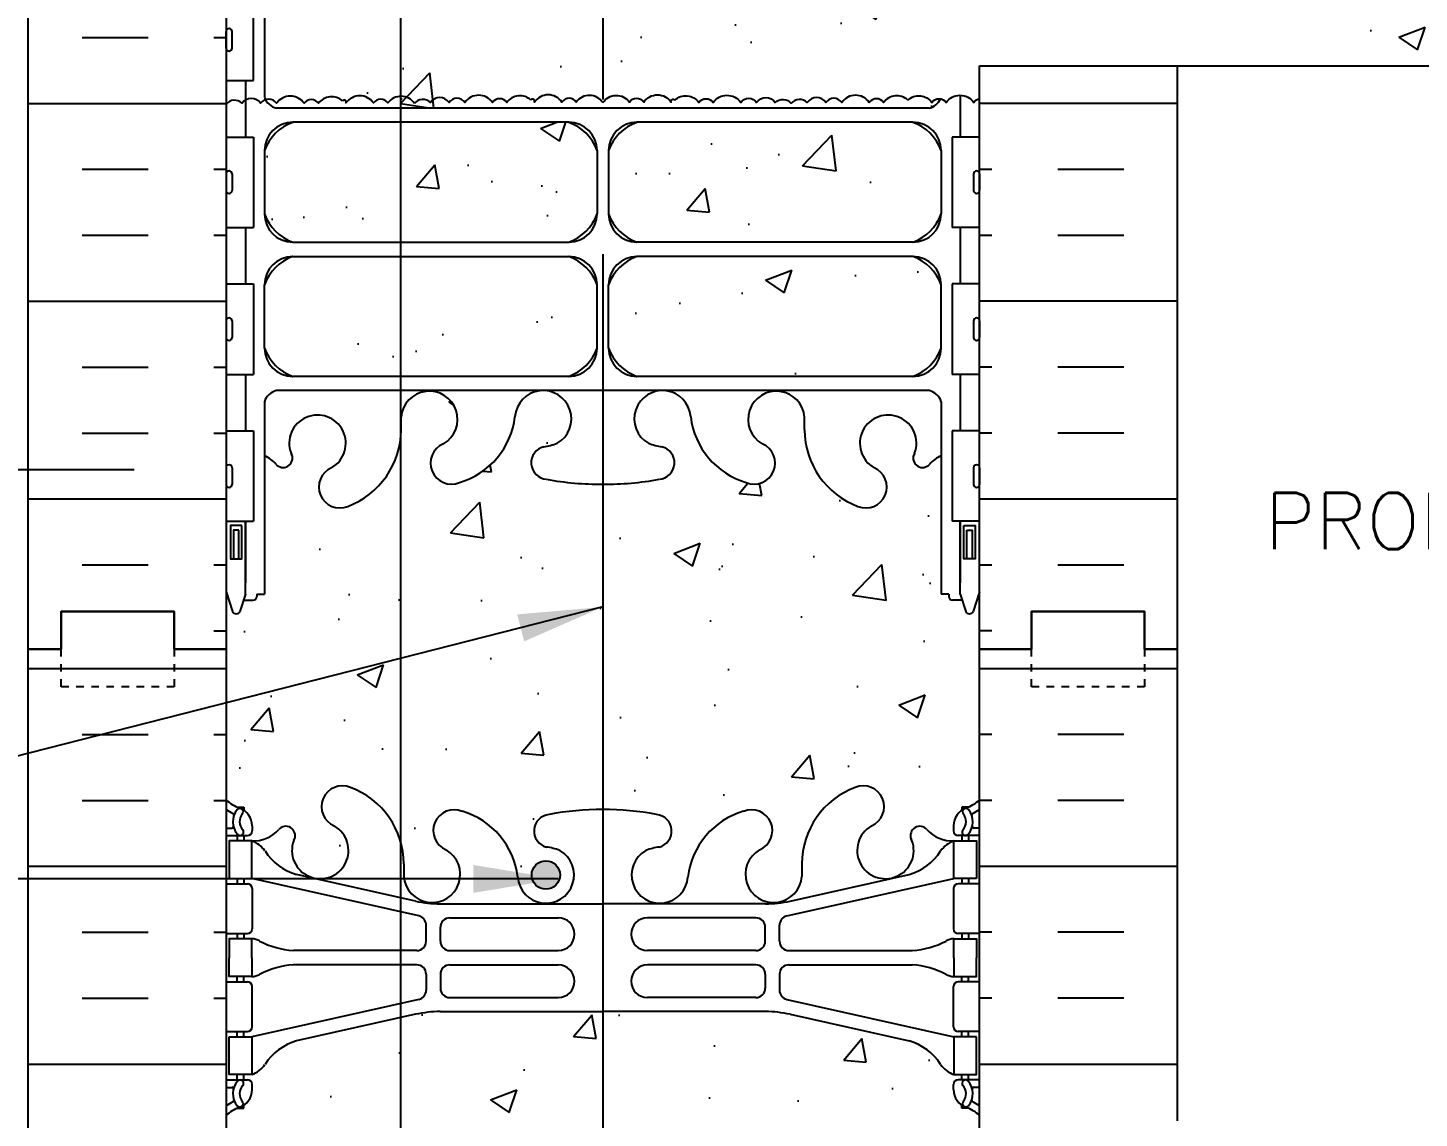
# Model space of a CAD drawing. Header units: inches. Extents: x 164.3 to 221.2, y 123.4 to 205.2.
# Drawn here: x 183.32 to 201.78, y 170.96 to 185.43 of the extents above; entities that cross this region are included whole.
import ezdxf
from ezdxf.enums import TextEntityAlignment as Align

# ---------------------------------------------------------------- set-up
doc = ezdxf.new("R2010")
doc.units = ezdxf.units.IN
doc.header["$LTSCALE"] = 0.5
doc.header["$MEASUREMENT"] = 0
doc.linetypes.add('DASHED2', pattern=[0.375, 0.25, -0.125])
for name, color, linetype in [('HATCH', 12, 'Continuous'), ('line25', 2, 'Continuous'), ('LINE3', 3, 'Continuous'), ('LINE50', 5, 'Continuous'), ('LINE9', 9, 'Continuous'), ('TEXT', 4, 'Continuous'), ('Web_Edge', 9, 'Continuous')]:
    doc.layers.add(name, color=color, linetype=linetype)
doc.styles.add('DIM', font='romans.shx', dxfattribs={"width": 0.7})
doc.styles.add('ROMANS', font='romans.shx', dxfattribs={"height": 0.75})
doc.dimstyles.new('ext_12', dxfattribs={"dimscale": 12, "dimtxt": 0.075, "dimasz": 0.09375, "dimexe": 0.09375, "dimexo": 0.0625, "dimgap": 0.0625, "dimtad": 1, "dimdec": 1, "dimzin": 2, "dimdsep": 46, "dimlunit": 4, "dimtxsty": 'DIM', "dimcen": 0.09, "dimdle": 0.09375, "dimclrt": 4, "dimadec": 0, "dimazin": 0, "dimtfac": 1, "dimtdec": 1, "dimtmove": 2, "dimatfit": 3, "dimfxl": 1, "dimfrac": 2, "dimtolj": 1, "dimtzin": 0, "dimarcsym": 0})

msp = doc.modelspace()

# ---------------------------------------------------------------- hatches: boundary and pattern name
at = {"layer": 'HATCH'}
h = msp.add_hatch(dxfattribs=at)
h.set_pattern_fill('AR-CONC', color=256, scale=0.5)
h.set_pattern_definition([(50, (0, 0), (3.5863, -0.31376), [0.375, -4.125]), (355, (0, 0), (-0.693757, 3.76096), [0.3, -3.3]), (100.4514, (0.299, -0.026), (2.892544, 3.4472), [0.3187, -3.50571]), (46.1842, (0, 1), (5.336207, -0.827596), [0.5625, -6.1875]), (96.6356, (0.4447, 0.931), (4.67331, 4.87059), [0.47805, -5.25857]), (351.1842, (0, 1), (4.67331, 4.87059), [0.45, -4.95]), (21, (0.5, 0.75), (2.984535, -2.013094), [0.375, -4.125]), (326, (0.5, 0.75), (1.216577, 3.62575), [0.3, -3.3]), (71.4514, (0.7487, 0.5822), (4.20111, 1.612656), [0.3187, -3.50571]), (37.5, (0, 0), (0.060799, 1.664469), [0, -3.26, 0, -3.35, 0, -3.3125]), (7.5, (0, 0), (1.315348, 1.972059), [0, -1.91, 0, -3.185, 0, -1.2625]), (327.5, (-1.115, 0), (2.669112, -0.1127744), [0, -1.25, 0, -3.9, 0, -5.175]), (317.5, (-1.615, 0), (2.91593, 0.500525), [0, -1.625, 0, -2.59, 0, -3.675])])
h.paths.add_polyline_path([(195.428, 184.491, 0.290526), (195.313, 184.443, 0.449497), (194.993, 184.474, 0.449497), (194.673, 184.443, 0.520567), (194.483, 184.443, 0.520567), (194.117, 184.443, 0.520567), (193.906, 184.443, 0.520567), (193.66, 184.443, 0.44555), (193.447, 184.429, 0.44555), (193.234, 184.443, 0.520567), (192.988, 184.443, 0.520567), (192.777, 184.443, 0.520567), (192.411, 184.443, 0.520567), (192.221, 184.443, 0.449497), (191.901, 184.474, 0.974643), (191.855, 184.448, 0.520567), (191.489, 184.448, 0.520567), (191.299, 184.448, 0.520567), (190.947, 184.441, 0.520567), (190.595, 184.448, 0.520567), (190.405, 184.448, 0.520567), (190.039, 184.448, 0.974643), (189.993, 184.474, 0.449497), (189.673, 184.443, 0.520567), (189.483, 184.443, 0.520567), (189.117, 184.443, 0.520567), (188.906, 184.443, 0.520567), (188.66, 184.443, 0.44555), (188.447, 184.429, 0.520567), (188.095, 184.436, 0.520567), (187.905, 184.436, 0.520567), (187.539, 184.436, 0.974643), (187.493, 184.461, 0.449497), (187.173, 184.431, 0.520567), (186.983, 184.431, 0.520567), (186.617, 184.431, 0.330371), (186.472, 184.479, 0.221659), (186.618, 184.367), (195.276, 184.367, 0.237083)])
h.paths.add_polyline_path([(208.595, 186.045), (206.595, 186.045), (207.595, 187.045), (207.595, 187.679), (195.947, 187.679, 0.108896), (195.906, 187.642, 0.520567), (195.66, 187.642, 0.44555), (195.447, 187.627, 0.358456), (195.265, 187.612, 0.520567), (195.019, 187.612, 0.520567), (194.808, 187.612, 0.520567), (194.442, 187.612, 0.520567), (194.252, 187.612, 0.298978), (194.031, 187.695, 0.284937), (193.906, 187.642, 0.520567), (193.66, 187.642, 0.44555), (193.447, 187.627, 0.44555), (193.234, 187.642, 0.520567), (192.988, 187.642, 0.520567), (192.777, 187.642, 0.520567), (192.411, 187.642, 0.520567), (192.221, 187.642, 0.449497), (191.901, 187.672, 1.097989), (191.859, 187.642, 0.529424), (191.489, 187.647, 0.520567), (191.299, 187.647, 0.520567), (190.947, 187.64, 0.520567), (190.595, 187.647, 0.520567), (190.405, 187.647, 0.529424), (190.036, 187.642, 1.097989), (189.993, 187.672, 0.449497), (189.673, 187.642, 0.520567), (189.483, 187.642, 0.520567), (189.117, 187.642, 0.520567), (188.906, 187.642, 0.520567), (188.66, 187.642, 0.44555), (188.447, 187.627, 0.520567), (188.095, 187.635, 0.520567), (187.905, 187.635, 0.529424), (187.536, 187.629, 1.097989), (187.493, 187.66, 0.449497), (187.173, 187.629, 0.520567), (186.983, 187.629, 0.520567), (186.617, 187.629, 0.36457), (186.457, 187.672), (186.457, 186.501), (186.577, 186.301), (186.577, 186.189), (186.577, 186.076), (186.457, 185.876), (186.457, 184.515, 0.043889), (186.472, 184.479, -0.330371), (186.617, 184.431, -0.520567), (186.983, 184.431, -0.520567), (187.173, 184.431, -0.449497), (187.493, 184.461, -0.974643), (187.539, 184.436, -0.520567), (187.905, 184.436, -0.520567), (188.095, 184.436, -0.520567), (188.447, 184.429, -0.44555), (188.66, 184.443, -0.520567), (188.906, 184.443, -0.520567), (189.117, 184.443, -0.520567), (189.483, 184.443, -0.520567), (189.673, 184.443, -0.449497), (189.993, 184.474, -0.974643), (190.039, 184.448, -0.520567), (190.405, 184.448, -0.520567), (190.595, 184.448, -0.520567), (190.947, 184.441, -0.520567), (191.299, 184.448, -0.520567), (191.489, 184.448, -0.520567), (191.855, 184.448, -0.974643), (191.901, 184.474, -0.449497), (192.221, 184.443, -0.520567), (192.411, 184.443, -0.520567), (192.777, 184.443, -0.520567), (192.988, 184.443, -0.520567), (193.234, 184.443, -0.44555), (193.447, 184.429, -0.44555), (193.66, 184.443, -0.520567), (193.906, 184.443, -0.520567), (194.117, 184.443, -0.520567), (194.483, 184.443, -0.520567), (194.673, 184.443, -0.449497), (194.993, 184.474, -0.449497), (195.313, 184.443, -0.290526), (195.428, 184.491, -0.19982), (195.503, 184.443, -0.520567), (195.869, 184.443, -0.187735), (195.947, 184.495), (195.947, 184.929), (207.595, 184.929), (207.595, 185.045)])
edge = h.paths.add_edge_path()
edge.add_line((211.837, 186.051), (211.515, 186.051))
edge.add_line((211.515, 186.051), (211.515, 186.176))
edge.add_line((211.515, 186.176), (211.858, 186.176))
edge.add_arc((211.74, 185.801), 0.393, -69.7322, 72.5069, ccw=False)
edge.add_line((211.876, 185.433), (211.445, 185.311))
edge.add_arc((211.503, 185.179), 0.144, 113.7456, 240.3185)
edge.add_line((211.432, 185.054), (211.9, 185.054))
edge.add_arc((211.928, 184.592), 0.463, 46.7137, 93.5654, ccw=False)
edge.add_line((212.246, 184.929), (215.155, 184.929))
edge.add_line((215.155, 184.929), (215.155, 185.702))
edge.add_spline(control_points=[(215.155, 185.702), (214.113, 186.263), (212.322, 187.225), (210.399, 186.672), (209.595, 186.44)], knot_values=[0, 0, 0, 0, 3.379125, 5.806437, 5.806437, 5.806437, 5.806437], degree=3, periodic=0)
edge.add_line((209.595, 186.44), (208.595, 185.44))
edge.add_line((208.595, 185.44), (208.595, 184.929))
edge.add_line((208.595, 184.929), (208.992, 184.929))
edge.add_line((208.992, 184.929), (211.404, 184.929))
edge.add_arc((211.503, 185.179), 0.269, 111.5979, 248.4021, ccw=False)
edge.add_line((211.404, 185.429), (211.837, 185.551))
edge.add_arc((211.74, 185.801), 0.268, 291.22, 428.78)
edge = h.paths.add_edge_path()
edge.add_line((215.155, 187.679), (208.595, 187.679))
edge.add_line((208.595, 187.679), (208.595, 187.44))
edge.add_line((208.595, 187.44), (207.595, 186.44))
edge.add_line((207.595, 186.44), (209.595, 186.44))
edge.add_spline(control_points=[(209.595, 186.44), (210.399, 186.672), (212.322, 187.225), (214.113, 186.263), (215.155, 185.702)], knot_values=[0, 0, 0, 0, 2.427311, 5.806437, 5.806437, 5.806437, 5.806437], degree=3, periodic=0)
edge.add_line((215.155, 185.702), (215.155, 187.679))
h.paths.add_polyline_path([(195.276, 188.011), (186.618, 188.011, 0.268156), (186.457, 187.862), (186.457, 187.672, -0.36457), (186.617, 187.629, -0.520567), (186.983, 187.629, -0.520567), (187.173, 187.629, -0.449497), (187.493, 187.66, -0.974643), (187.539, 187.635, -0.520567), (187.905, 187.635, -0.520567), (188.095, 187.635, -0.520567), (188.447, 187.627, -0.44555), (188.66, 187.642, -0.520567), (188.906, 187.642, -0.520567), (189.117, 187.642, -0.520567), (189.483, 187.642, -0.520567), (189.673, 187.642, -0.449497), (189.993, 187.672, -0.974643), (190.039, 187.647, -0.520567), (190.405, 187.647, -0.520567), (190.595, 187.647, -0.520567), (190.947, 187.64, -0.520567), (191.299, 187.647, -0.520567), (191.489, 187.647, -0.520567), (191.855, 187.647, -0.974643), (191.901, 187.672, -0.449497), (192.221, 187.642, -0.520567), (192.411, 187.642, -0.520567), (192.777, 187.642, -0.520567), (192.988, 187.642, -0.520567), (193.234, 187.642, -0.44555), (193.447, 187.627, -0.44555), (193.66, 187.642, -0.520567), (193.906, 187.642, -0.284937), (194.031, 187.695, -0.298978), (194.252, 187.612, -0.520567), (194.442, 187.612, -0.520567), (194.808, 187.612, -0.520567), (195.019, 187.612, -0.520567), (195.265, 187.612, -0.335358), (195.437, 187.634), (195.437, 187.862, 0.268138)])
h.paths.add_polyline_path([(190.871, 189.414, 0.225652), (190.496, 189.789), (186.832, 189.789, 0.225652), (186.457, 189.414), (186.457, 188.573, 0.225652), (186.832, 188.198), (190.496, 188.198, 0.225652), (190.871, 188.573)])
h.paths.add_polyline_path([(190.871, 191.195, 0.225652), (190.496, 191.57), (186.832, 191.57, 0.225652), (186.457, 191.195), (186.457, 190.354, 0.225652), (186.832, 189.979), (190.496, 189.979, 0.225652), (190.871, 190.354)])
h.paths.add_polyline_path([(195.437, 191.195, 0.225652), (195.062, 191.57), (191.398, 191.57, 0.225652), (191.023, 191.195), (191.023, 190.354, 0.225652), (191.398, 189.979), (195.062, 189.979, 0.225652), (195.437, 190.354)])
h.paths.add_polyline_path([(195.437, 189.414, 0.225652), (195.062, 189.789), (191.398, 189.789, 0.225652), (191.023, 189.414), (191.023, 188.573, 0.225652), (191.398, 188.198), (195.062, 188.198, 0.225652), (195.437, 188.573)])
h.paths.add_polyline_path([(195.762, 194.69, -0.6), (195.862, 194.69), (195.947, 194.429), (195.947, 195.189), (195.947, 197.189, 0.08841), (195.801, 197.286), (195.711, 197.286), (195.711, 197.328, -0.249069), (195.601, 197.535), (195.601, 197.602, -0.414214), (195.664, 197.665), (195.711, 197.665), (195.711, 197.735), (195.606, 197.735, 0.231736), (195.248, 197.584, -0.8344), (195.037, 197.709), (195.049, 197.731, 2.155404), (194.51, 197.536, -1), (194.296, 197.025, -0.311223), (193.587, 198.041), (193.588, 198.206, 1.661382), (193.027, 197.853, -1), (192.813, 197.342, -0.30095), (192.077, 198.215, 1.661382), (191.516, 197.862, 0.055617), (191.695, 197.816, -0.843243), (191.661, 197.384, -0.047544), (190.947, 197.319, -0.047544), (190.233, 197.384, -0.843243), (190.199, 197.816, 0.055617), (190.378, 197.862, 1.661382), (189.817, 198.215, -0.30095), (189.081, 197.342, -1), (188.867, 197.853, 1.661382), (188.306, 198.206), (188.307, 198.041, -0.311223), (187.598, 197.025, -1), (187.384, 197.536, 2.155404), (186.845, 197.731), (186.857, 197.709, -0.834375), (186.646, 197.584, 0.23174), (186.288, 197.735), (186.183, 197.735), (186.183, 197.665), (186.231, 197.665, -0.414214), (186.293, 197.602), (186.293, 197.535, -0.249069), (186.183, 197.328), (186.183, 197.286), (186.093, 197.286, 0.088416), (185.947, 197.189), (185.947, 195.189), (185.947, 194.429), (186.032, 194.69, -0.6), (186.132, 194.69), (186.181, 194.54), (186.307, 194.54, -0.414214), (186.357, 194.49), (186.357, 194.46), (186.457, 194.46), (186.457, 192.623, 0.108933), (186.61, 192.736, -0.8344), (186.821, 192.61), (186.809, 192.589, 2.155404), (187.348, 192.783, -1), (187.562, 193.294, -0.311223), (188.271, 192.278), (188.27, 192.113, 1.661382), (188.831, 192.466, -1), (189.045, 192.977, -0.30095), (189.781, 192.105, 1.661382), (190.342, 192.458, 0.055617), (190.163, 192.503, -0.843243), (190.197, 192.936, -0.049932), (190.947, 193, -0.049932), (191.697, 192.936, -0.843243), (191.731, 192.503, 0.055617), (191.552, 192.458, 1.661382), (192.113, 192.105, -0.30095), (192.849, 192.977, -1), (193.063, 192.466, 1.661382), (193.624, 192.113), (193.623, 192.278, -0.311223), (194.332, 193.294, -1), (194.546, 192.783, 2.155404), (195.085, 192.589), (195.073, 192.61, -0.834375), (195.284, 192.736, 0.10894), (195.437, 192.623), (195.437, 194.46), (195.537, 194.46), (195.537, 194.49, -0.414214), (195.587, 194.54), (195.713, 194.54)])
h.paths.add_polyline_path([(195.43, 200.701, -0.155529), (195.606, 200.835), (195.711, 200.835), (195.711, 200.905), (195.664, 200.905, -0.414214), (195.601, 200.967), (195.601, 201.035, -0.249069), (195.711, 201.242), (195.711, 201.284), (195.801, 201.284, 0.08841), (195.947, 201.381), (195.947, 204.189), (189.947, 204.189), (188.947, 205.189), (188.947, 203.189), (187.947, 204.189), (185.947, 204.189), (185.947, 201.381, 0.088416), (186.093, 201.284), (186.183, 201.284), (186.183, 201.242, -0.249069), (186.293, 201.035), (186.293, 200.967, -0.414214), (186.231, 200.905), (186.183, 200.905), (186.183, 200.835), (186.288, 200.835, -0.155529), (186.464, 200.701, 0.180914), (186.881, 200.389), (188.462, 200.036, 0.054974), (188.789, 200), (190.947, 200), (193.105, 200, 0.054974), (193.432, 200.036), (195.013, 200.389, 0.180914)])
h.paths.add_polyline_path([(190.871, 182.023, 0.225652), (190.496, 182.398), (186.832, 182.398, 0.225652), (186.457, 182.023), (186.457, 181.182, 0.225652), (186.832, 180.807), (190.496, 180.807, 0.225652), (190.871, 181.182)])
h.paths.add_polyline_path([(190.871, 183.804, 0.225652), (190.496, 184.179), (186.832, 184.179, 0.225652), (186.457, 183.804), (186.457, 182.963, 0.225652), (186.832, 182.588), (190.496, 182.588, 0.225652), (190.871, 182.963)])
h.paths.add_polyline_path([(195.437, 182.963), (195.437, 183.804, 0.225652), (195.062, 184.179), (191.398, 184.179, 0.225652), (191.023, 183.804), (191.023, 182.963, 0.225652), (191.398, 182.588), (195.062, 182.588, 0.225652)])
h.paths.add_polyline_path([(195.437, 182.023, 0.225652), (195.062, 182.398), (191.398, 182.398, 0.225652), (191.023, 182.023), (191.023, 181.182, 0.225652), (191.398, 180.807), (195.062, 180.807, 0.225652), (195.437, 181.182)])
h.paths.add_polyline_path([(195.947, 177.189), (195.947, 177.948), (195.862, 177.687, -0.6), (195.762, 177.687), (195.713, 177.837), (195.587, 177.837, -0.414214), (195.537, 177.887), (195.537, 177.917), (195.437, 177.917), (195.437, 179.755, 0.108935), (195.284, 179.641, -0.8344), (195.073, 179.767), (195.085, 179.788, 2.155404), (194.546, 179.594, -1), (194.332, 179.083, -0.311223), (193.623, 180.099), (193.624, 180.264, 1.661382), (193.063, 179.911, -1), (192.849, 179.4, -0.30095), (192.113, 180.272, 1.661382), (191.552, 179.919, 0.055617), (191.731, 179.874, -0.843243), (191.697, 179.442, -0.049932), (190.947, 179.377, -0.049932), (190.197, 179.442, -0.843243), (190.163, 179.874, 0.055617), (190.342, 179.919, 1.661382), (189.781, 180.272, -0.30095), (189.045, 179.4, -1), (188.831, 179.911, 1.661382), (188.27, 180.264), (188.271, 180.099, -0.311223), (187.562, 179.083, -1), (187.348, 179.594, 2.155404), (186.809, 179.788), (186.821, 179.767, -0.834375), (186.61, 179.641, 0.108938), (186.457, 179.755), (186.457, 177.917), (186.357, 177.917), (186.357, 177.887, -0.414214), (186.307, 177.837), (186.181, 177.837), (186.132, 177.687, -0.6), (186.032, 177.687), (185.947, 177.948), (185.947, 177.189), (185.947, 175.189, 0.088416), (186.093, 175.091), (186.183, 175.091), (186.183, 175.05, -0.249069), (186.293, 174.842), (186.293, 174.775, -0.414214), (186.231, 174.712), (186.183, 174.712), (186.183, 174.642), (186.288, 174.642, 0.231736), (186.646, 174.793, -0.8344), (186.857, 174.668), (186.845, 174.647, 2.155404), (187.384, 174.841, -1), (187.598, 175.352, -0.311223), (188.307, 174.336), (188.306, 174.171, 1.661382), (188.867, 174.524, -1), (189.081, 175.035, -0.30095), (189.817, 174.163, 1.661382), (190.378, 174.515, 0.055617), (190.199, 174.561, -0.843243), (190.233, 174.993, -0.047544), (190.947, 175.058, -0.047544), (191.661, 174.993, -0.843243), (191.695, 174.561, 0.055617), (191.516, 174.515, 1.661382), (192.077, 174.163, -0.30095), (192.813, 175.035, -1), (193.027, 174.524, 1.661382), (193.588, 174.171), (193.587, 174.336, -0.311223), (194.296, 175.352, -1), (194.51, 174.841, 2.155404), (195.049, 174.647), (195.037, 174.668, -0.834375), (195.248, 174.793, 0.23174), (195.606, 174.642), (195.711, 174.642), (195.711, 174.712), (195.664, 174.712, -0.414214), (195.601, 174.775), (195.601, 174.842, -0.249069), (195.711, 175.05), (195.711, 175.091), (195.801, 175.091, 0.08841), (195.947, 175.189)])
h.paths.add_polyline_path([(195.947, 170.996, 0.08841), (195.801, 171.094), (195.711, 171.094), (195.711, 171.135, -0.249069), (195.601, 171.342), (195.601, 171.41, -0.414214), (195.664, 171.472), (195.711, 171.472), (195.711, 171.542), (195.606, 171.542, -0.168672), (195.42, 171.692, 0.17445), (195.013, 171.988), (193.432, 172.341, 0.054974), (193.105, 172.377), (190.947, 172.377), (188.789, 172.377, 0.054974), (188.462, 172.341), (186.881, 171.988, 0.17445), (186.474, 171.692, -0.168672), (186.288, 171.542), (186.183, 171.542), (186.183, 171.472), (186.231, 171.472, -0.414214), (186.293, 171.41), (186.293, 171.342, -0.249069), (186.183, 171.135), (186.183, 171.094), (186.093, 171.094, 0.088416), (185.947, 170.996), (185.947, 165.381, 0.088416), (186.093, 165.284), (186.183, 165.284), (186.183, 165.242, -0.249069), (186.293, 165.035), (186.293, 164.967, -0.414214), (186.231, 164.905), (186.183, 164.905), (186.183, 164.835), (186.288, 164.835, -0.168672), (186.474, 164.685, 0.17445), (186.881, 164.389), (188.462, 164.036, 0.054974), (188.789, 164), (190.947, 164), (193.105, 164, 0.054974), (193.432, 164.036), (195.013, 164.389, 0.17445), (195.42, 164.685, -0.168672), (195.606, 164.835), (195.711, 164.835), (195.711, 164.905), (195.664, 164.905, -0.414214), (195.601, 164.967), (195.601, 165.035, -0.249069), (195.711, 165.242), (195.711, 165.284), (195.801, 165.284, 0.08841), (195.947, 165.381)])
h.paths.add_polyline_path([(195.947, 161.189, 0.08841), (195.801, 161.286), (195.711, 161.286), (195.711, 161.328, -0.249069), (195.601, 161.535), (195.601, 161.602, -0.414214), (195.664, 161.665), (195.711, 161.665), (195.711, 161.735), (195.606, 161.735, 0.231736), (195.248, 161.584, -0.8344), (195.037, 161.709), (195.049, 161.731, 2.155404), (194.51, 161.536, -1), (194.296, 161.025, -0.311223), (193.587, 162.041), (193.588, 162.206, 1.661382), (193.027, 161.853, -1), (192.813, 161.342, -0.30095), (192.077, 162.215, 1.661382), (191.516, 161.862, 0.055617), (191.695, 161.816, -0.843243), (191.661, 161.384, -0.047544), (190.947, 161.319, -0.047544), (190.233, 161.384, -0.843243), (190.199, 161.816, 0.055617), (190.378, 161.862, 1.661382), (189.817, 162.215, -0.30095), (189.081, 161.342, -1), (188.867, 161.853, 1.661382), (188.306, 162.206), (188.307, 162.041, -0.311223), (187.598, 161.025, -1), (187.384, 161.536, 2.155404), (186.845, 161.731), (186.857, 161.709, -0.834375), (186.646, 161.584, 0.23174), (186.288, 161.735), (186.183, 161.735), (186.183, 161.665), (186.231, 161.665, -0.414214), (186.293, 161.602), (186.293, 161.535, -0.249069), (186.183, 161.328), (186.183, 161.286), (186.093, 161.286, 0.088416), (185.947, 161.189), (185.947, 159.189), (187.947, 159.189), (188.947, 158.189), (188.947, 160.189), (189.947, 159.189), (195.947, 159.189)])
h = msp.add_hatch(dxfattribs=at)
h.set_pattern_fill('INSUL', color=256, scale=7, style=0)
h.set_pattern_definition([(0, (-2740.2145, -219.821), (0, 2.625), []), (0, (-2740.2145, -218.946), (0, 2.625), [0.875, -0.875]), (0, (-2740.2145, -218.071), (0, 2.625), [0.875, -0.875])])
h.paths.add_polyline_path([(183.322, 177.189), (183.76, 177.189), (183.76, 177.689), (185.26, 177.689), (185.26, 177.189), (185.947, 177.189), (185.947, 195.189), (185.26, 195.189), (185.26, 195.689), (183.76, 195.689), (183.76, 195.189), (183.322, 195.189)])
h = msp.add_hatch(dxfattribs=at)
h.set_pattern_fill('INSUL', color=256, scale=7, style=0)
h.set_pattern_definition([(0, (-2740.2145, -237.821), (0, 2.625), []), (0, (-2740.2145, -236.946), (0, 2.625), [0.875, -0.875]), (0, (-2740.2145, -236.071), (0, 2.625), [0.875, -0.875])])
h.paths.add_polyline_path([(183.322, 159.189), (183.76, 159.189), (183.76, 159.689), (185.26, 159.689), (185.26, 159.189), (185.947, 159.189), (185.947, 177.189), (185.26, 177.189), (185.26, 177.689), (183.76, 177.689), (183.76, 177.189), (183.322, 177.189)])
h = msp.add_hatch(dxfattribs=at)
h.set_pattern_fill('INSUL', color=256, scale=7, style=0)
h.set_pattern_definition([(180, (3122.1086, -237.821), (0, 2.625), []), (180, (3122.1086, -236.946), (0, 2.625), [0.875, -0.875]), (180, (3122.1086, -236.071), (0, 2.625), [0.875, -0.875])])
h.paths.add_polyline_path([(195.947, 170.929), (198.572, 170.929), (198.572, 177.189), (198.135, 177.189), (198.135, 177.689), (196.635, 177.689), (196.635, 177.189), (195.947, 177.189)])
h.paths.add_polyline_path([(198.572, 170.429), (195.947, 170.429), (195.947, 159.189), (196.635, 159.189), (196.635, 159.689), (198.135, 159.689), (198.135, 159.189), (198.572, 159.189)])
at = {"layer": 'LINE3'}
msp.add_hatch(color=256, dxfattribs=at).paths.add_polyline_path([(190.004, 174.19, 1), (190.379, 174.19, 1)])

# ---------------------------------------------------------------- linework, layer by layer
at = {"layer": 'HATCH'}
for p, q in [((198.572, 184.429), (195.947, 184.429)), ((196.109, 183.554), (195.947, 183.554)), ((197.859, 183.554), (196.984, 183.554)), ((196.109, 182.679), (195.947, 182.679)), ((197.859, 182.679), (196.984, 182.679)), ((198.572, 181.804), (195.947, 181.804)), ((196.109, 180.929), (195.947, 180.929)), ((197.859, 180.929), (196.984, 180.929)), ((196.109, 180.054), (195.947, 180.054)), ((197.859, 180.054), (196.984, 180.054)), ((198.572, 179.179), (195.947, 179.179)), ((196.109, 178.304), (195.947, 178.304)), ((197.859, 178.304), (196.984, 178.304)), ((196.109, 177.429), (195.947, 177.429))]:
    msp.add_line(p, q, dxfattribs=at)
for points in [[(187.493, 184.461, 0.449497), (187.173, 184.431, 0.520567), (186.983, 184.431, 0.520567), (186.617, 184.431, 0.520567), (186.406, 184.431, 0.520567), (186.16, 184.431, 0.44555), (185.947, 184.417)], [(188.447, 184.429, 0.520567), (188.095, 184.436, 0.520567), (187.905, 184.436, 0.520567), (187.539, 184.436, 0.974643), (187.493, 184.461, 0.974643)], [(189.993, 184.474, 0.449497), (189.673, 184.443, 0.520567), (189.483, 184.443, 0.520567), (189.117, 184.443, 0.520567), (188.906, 184.443, 0.520567), (188.66, 184.443, 0.44555), (188.447, 184.429)], [(190.947, 184.441, 0.520567), (190.595, 184.448, 0.520567), (190.405, 184.448, 0.520567), (190.039, 184.448, 0.974643), (189.993, 184.474, 0.974643)], [(190.947, 184.441, -0.520567), (191.299, 184.448, -0.520567), (191.489, 184.448, -0.520567), (191.855, 184.448, -0.974643), (191.901, 184.474, -0.974643)], [(191.901, 184.474, -0.449497), (192.221, 184.443, -0.520567), (192.411, 184.443, -0.520567), (192.777, 184.443, -0.520567), (192.988, 184.443, -0.520567), (193.234, 184.443, -0.44555), (193.447, 184.429)], [(194.993, 184.474, 0.449497), (194.673, 184.443, 0.520567), (194.483, 184.443, 0.520567), (194.117, 184.443, 0.520567), (193.906, 184.443, 0.520567), (193.66, 184.443, 0.44555), (193.447, 184.429)], [(194.993, 184.474, -0.449497), (195.313, 184.443, -0.520567), (195.503, 184.443, -0.520567), (195.869, 184.443, -0.187735), (195.947, 184.495, -0.187735)]]:
    msp.add_lwpolyline(points, format="xyb", dxfattribs=at)
at = {"layer": 'line25'}
for p, q in [((185.947, 195.189), (185.947, 177.189)), ((186.312, 184.734), (186.312, 185.814)), ((195.947, 184.429), (195.947, 184.929)), ((195.947, 184.929), (207.595, 184.929)), ((185.947, 184.734), (186.312, 184.734)), ((195.947, 177.189), (195.947, 184.429)), ((185.947, 183.984), (186.312, 183.984)), ((186.312, 183.984), (186.312, 182.784)), ((195.947, 183.984), (195.582, 183.984)), ((195.582, 183.984), (195.582, 182.784)), ((185.947, 182.784), (186.312, 182.784)), ((195.947, 182.784), (195.582, 182.784)), ((185.947, 182.034), (186.312, 182.034)), ((186.312, 182.034), (186.312, 180.834)), ((195.947, 182.034), (195.582, 182.034)), ((195.582, 182.034), (195.582, 180.834)), ((185.947, 180.834), (186.312, 180.834)), ((195.947, 180.834), (195.582, 180.834)), ((185.947, 180.084), (186.312, 180.084)), ((186.312, 180.084), (186.312, 178.884)), ((195.947, 180.084), (195.582, 180.084)), ((195.582, 180.084), (195.582, 178.884)), ((185.947, 178.884), (186.312, 178.884)), ((195.947, 178.884), (195.582, 178.884)), ((185.947, 177.189), (185.947, 159.189)), ((195.947, 159.189), (195.947, 177.189))]:
    msp.add_line(p, q, dxfattribs=at)
at = {"layer": 'LINE3'}
for p, q in [((190.947, 204.189), (190.947, 184.481)), ((188.265, 164.601), (188.265, 203.871)), ((190.947, 182.429), (190.947, 159.189))]:
    msp.add_line(p, q, dxfattribs=at)
msp.add_circle((190.191, 174.19), 0.188, dxfattribs=at)
at = {"layer": 'LINE50'}
for p, q in [((183.322, 177.189), (183.322, 195.189)), ((198.572, 177.189), (198.572, 184.929)), ((183.322, 159.189), (183.322, 177.189)), ((183.322, 159.189), (183.322, 177.189)), ((198.572, 170.929), (198.572, 177.189))]:
    msp.add_line(p, q, dxfattribs=at)
for points in [[(183.322, 177.189), (183.76, 177.189), (183.76, 177.689), (185.26, 177.689), (185.26, 177.189), (185.947, 177.189)], [(185.947, 177.189), (185.26, 177.189), (185.26, 177.689), (183.76, 177.689), (183.76, 177.189), (183.322, 177.189)], [(198.572, 177.189), (198.135, 177.189), (198.135, 177.689), (196.635, 177.689), (196.635, 177.189), (195.947, 177.189)], [(195.947, 177.189), (196.635, 177.189), (196.635, 177.689), (198.135, 177.689), (198.135, 177.189), (198.572, 177.189)]]:
    msp.add_lwpolyline(points, dxfattribs=at)
at = {"layer": 'LINE9'}
for p, q in [((185.947, 185.164), (185.947, 185.384)), ((185.987, 185.424), (185.987, 185.424)), ((186.027, 185.164), (186.027, 185.384)), ((185.947, 185.329), (185.947, 185.329)), ((185.947, 185.219), (185.947, 185.219)), ((185.987, 185.124), (185.987, 185.124)), ((185.987, 183.534), (185.987, 183.534)), ((195.907, 183.534), (195.907, 183.534)), ((185.947, 183.494), (185.947, 183.274)), ((185.947, 183.439), (185.947, 183.439)), ((185.947, 183.329), (185.947, 183.329)), ((186.027, 183.494), (186.027, 183.274)), ((195.867, 183.494), (195.867, 183.274)), ((195.947, 183.494), (195.947, 183.274)), ((195.947, 183.439), (195.947, 183.439)), ((195.947, 183.329), (195.947, 183.329)), ((185.987, 183.234), (185.987, 183.234)), ((195.907, 183.234), (195.907, 183.234)), ((185.947, 181.544), (185.947, 181.324)), ((185.947, 181.489), (185.947, 181.489)), ((186.027, 181.544), (186.027, 181.324)), ((195.867, 181.544), (195.867, 181.324)), ((195.947, 181.544), (195.947, 181.324)), ((195.947, 181.489), (195.947, 181.489)), ((185.947, 181.379), (185.947, 181.379)), ((195.947, 181.379), (195.947, 181.379)), ((185.987, 181.284), (185.987, 181.284)), ((195.907, 181.284), (195.907, 181.284)), ((182.729, 179.572), (184.729, 179.572)), ((185.947, 179.594), (185.947, 179.374)), ((185.947, 179.539), (185.947, 179.539)), ((185.987, 179.634), (185.987, 179.634)), ((186.027, 179.594), (186.027, 179.374)), ((195.867, 179.594), (195.867, 179.374)), ((195.907, 179.634), (195.907, 179.634)), ((195.947, 179.594), (195.947, 179.374)), ((195.947, 179.539), (195.947, 179.539)), ((185.947, 179.429), (185.947, 179.429)), ((185.987, 179.334), (185.987, 179.334)), ((195.907, 179.334), (195.907, 179.334)), ((195.947, 179.429), (195.947, 179.429))]:
    msp.add_line(p, q, dxfattribs=at)
at = {"layer": 'LINE9', "linetype": 'DASHED2', "ltscale": 0.15}
for points in [[(185.26, 177.189), (185.26, 177.189), (185.26, 176.689), (183.76, 176.689), (183.76, 177.189), (183.76, 177.189)], [(198.135, 177.189), (198.135, 177.189), (198.135, 176.689), (196.635, 176.689), (196.635, 177.189), (196.635, 177.189)]]:
    msp.add_lwpolyline(points, dxfattribs=at)
at = {"layer": 'LINE9'}
for centre, start, end in [((185.987, 185.384), 90, 180), ((185.987, 185.384), 360, 90), ((185.987, 185.164), 180, 270), ((185.987, 185.164), 270, 0), ((185.987, 183.494), 90, 180), ((185.987, 183.494), 0, 90), ((195.907, 183.494), 90, 180), ((195.907, 183.494), 360, 90), ((185.987, 183.274), 180, 270), ((185.987, 183.274), 270, 0), ((195.907, 183.274), 180, 270), ((195.907, 183.274), 270, 0), ((185.987, 181.544), 90, 180), ((185.987, 181.544), 0, 90), ((195.907, 181.544), 90, 180), ((195.907, 181.544), 360, 90), ((185.987, 181.324), 180, 270), ((185.987, 181.324), 270, 0), ((195.907, 181.324), 180, 270), ((195.907, 181.324), 270, 0), ((185.987, 179.594), 90, 180), ((185.987, 179.594), 0, 90), ((195.907, 179.594), 90, 180), ((195.907, 179.594), 360, 90), ((185.987, 179.374), 180, 270), ((185.987, 179.374), 270, 0), ((195.907, 179.374), 180, 270), ((195.907, 179.374), 270, 0)]:
    msp.add_arc(centre, 0.04, start, end, dxfattribs=at)
at = {"layer": 'Web_Edge'}
for p, q in [((186.457, 187.862), (186.457, 184.515)), ((195.276, 184.367), (186.618, 184.367)), ((190.496, 184.179), (186.832, 184.179)), ((195.062, 184.179), (191.398, 184.179)), ((186.457, 183.804), (186.457, 182.963)), ((190.871, 183.804), (190.871, 182.963)), ((191.023, 183.805), (191.023, 182.964)), ((195.437, 183.804), (195.437, 182.963)), ((186.832, 182.588), (190.496, 182.588)), ((195.062, 182.588), (191.398, 182.588)), ((186.832, 182.398), (190.496, 182.398)), ((195.062, 182.398), (191.398, 182.398)), ((186.457, 181.182), (186.457, 182.023)), ((190.871, 181.182), (190.871, 182.023)), ((191.023, 181.181), (191.023, 182.022)), ((195.437, 181.182), (195.437, 182.023)), ((190.496, 180.807), (186.832, 180.807)), ((195.062, 180.807), (191.398, 180.807)), ((195.276, 180.619), (186.618, 180.619)), ((186.457, 180.471), (186.457, 177.917)), ((195.437, 180.471), (195.437, 177.917)), ((188.271, 180.099), (188.27, 180.264)), ((193.623, 180.099), (193.624, 180.264)), ((186.809, 179.788), (186.821, 179.767)), ((195.085, 179.788), (195.073, 179.767)), ((186.207, 177.917), (186.207, 178.884)), ((195.687, 177.917), (195.687, 178.884)), ((185.947, 177.948), (186.032, 177.687)), ((186.207, 177.917), (186.132, 177.687)), ((186.181, 177.837), (186.307, 177.837)), ((186.357, 177.917), (186.457, 177.917)), ((186.357, 177.917), (186.357, 177.887)), ((186.357, 177.887), (186.357, 177.887)), ((195.537, 177.917), (195.437, 177.917)), ((195.537, 177.917), (195.537, 177.887)), ((195.537, 177.887), (195.537, 177.887)), ((195.713, 177.837), (195.587, 177.837)), ((195.687, 177.917), (195.762, 177.687)), ((195.947, 177.948), (195.862, 177.687)), ((186.093, 175.091), (186.183, 175.091)), ((186.183, 175.091), (186.183, 175.05)), ((195.801, 175.091), (195.711, 175.091)), ((195.711, 175.091), (195.711, 175.05)), ((186.293, 174.842), (186.293, 174.775)), ((195.601, 174.842), (195.601, 174.775)), ((185.947, 174.812), (186.025, 174.812)), ((185.947, 174.712), (186.231, 174.712)), ((186.093, 174.712), (186.093, 174.642)), ((186.183, 174.712), (186.183, 174.642)), ((186.845, 174.647), (186.857, 174.668)), ((195.049, 174.647), (195.037, 174.668)), ((195.947, 174.712), (195.664, 174.712)), ((195.711, 174.712), (195.711, 174.642)), ((195.801, 174.712), (195.801, 174.642)), ((195.947, 174.812), (195.869, 174.812)), ((188.307, 174.336), (188.306, 174.171)), ((193.587, 174.336), (193.588, 174.171)), ((186.093, 174.142), (186.093, 174.072)), ((186.183, 174.142), (186.183, 174.072)), ((188.506, 173.646), (186.288, 174.142)), ((188.462, 173.844), (186.881, 174.197)), ((193.388, 173.646), (195.606, 174.142)), ((193.432, 173.844), (195.013, 174.197)), ((195.711, 174.142), (195.711, 174.072)), ((195.801, 174.142), (195.801, 174.072)), ((185.947, 174.072), (186.231, 174.072)), ((186.293, 174.01), (186.293, 173.475)), ((195.601, 174.01), (195.601, 173.475)), ((195.947, 174.072), (195.664, 174.072)), ((188.789, 173.808), (190.947, 173.808)), ((193.105, 173.808), (190.947, 173.808)), ((188.916, 173.621), (190.355, 173.621)), ((192.978, 173.621), (191.539, 173.621)), ((185.947, 173.412), (186.231, 173.412)), ((186.093, 173.412), (186.093, 173.342)), ((186.183, 173.412), (186.183, 173.342)), ((188.603, 173.312), (188.603, 173.524)), ((188.791, 173.312), (188.791, 173.496)), ((193.103, 173.312), (193.103, 173.496)), ((193.291, 173.312), (193.291, 173.524)), ((195.947, 173.412), (195.664, 173.412)), ((195.711, 173.412), (195.711, 173.342)), ((195.801, 173.412), (195.801, 173.342)), ((188.478, 173.187), (186.841, 173.187)), ((188.916, 173.187), (190.355, 173.187)), ((192.978, 173.187), (191.539, 173.187)), ((193.416, 173.187), (195.053, 173.187)), ((188.478, 172.998), (186.841, 172.998)), ((188.916, 172.997), (190.355, 172.997)), ((192.978, 172.997), (191.539, 172.997)), ((193.416, 172.998), (195.053, 172.998)), ((186.093, 172.772), (186.093, 172.842)), ((186.183, 172.772), (186.183, 172.842)), ((188.603, 172.873), (188.603, 172.661)), ((188.791, 172.872), (188.791, 172.688)), ((193.103, 172.872), (193.103, 172.688)), ((193.291, 172.873), (193.291, 172.661)), ((195.711, 172.772), (195.711, 172.842)), ((195.801, 172.772), (195.801, 172.842)), ((185.947, 172.772), (186.231, 172.772)), ((186.293, 172.175), (186.293, 172.71)), ((195.601, 172.175), (195.601, 172.71)), ((195.947, 172.772), (195.664, 172.772)), ((188.506, 172.539), (186.288, 172.042)), ((188.916, 172.563), (190.355, 172.563)), ((192.978, 172.563), (191.539, 172.563)), ((193.388, 172.539), (195.606, 172.042)), ((188.462, 172.341), (186.881, 171.988)), ((188.789, 172.377), (190.947, 172.377)), ((193.105, 172.377), (190.947, 172.377)), ((193.432, 172.341), (195.013, 171.988)), ((185.947, 172.112), (186.231, 172.112)), ((186.093, 172.042), (186.093, 172.112)), ((186.183, 172.042), (186.183, 172.112)), ((195.947, 172.112), (195.664, 172.112)), ((195.711, 172.042), (195.711, 172.112)), ((195.801, 172.042), (195.801, 172.112)), ((186.093, 171.472), (186.093, 171.542)), ((186.183, 171.472), (186.183, 171.542)), ((195.711, 171.472), (195.711, 171.542)), ((195.801, 171.472), (195.801, 171.542)), ((185.947, 171.472), (186.231, 171.472)), ((185.947, 171.372), (186.025, 171.372)), ((186.293, 171.342), (186.293, 171.41)), ((195.601, 171.342), (195.601, 171.41)), ((195.947, 171.472), (195.664, 171.472)), ((195.947, 171.372), (195.869, 171.372)), ((186.093, 171.094), (186.183, 171.094)), ((186.183, 171.094), (186.183, 171.135)), ((195.711, 171.094), (195.711, 171.135)), ((195.801, 171.094), (195.711, 171.094))]:
    msp.add_line(p, q, dxfattribs=at)
for points in [[(186.207, 184.734), (186.207, 183.984)], [(195.687, 184.538), (195.687, 183.984)], [(186.207, 182.784), (186.207, 182.034)], [(195.687, 182.784), (195.687, 182.034)], [(186.207, 180.834), (186.207, 180.084)], [(195.687, 180.834), (195.687, 180.084)], [(186.207, 178.884), (186.207, 178.067)], [(195.687, 178.884), (195.687, 178.067)], [(186.288, 173.092), (186.288, 173.342), (185.988, 173.342), (185.988, 173.092)], [(195.606, 173.092), (195.606, 173.342), (195.906, 173.342), (195.906, 173.092)], [(186.288, 173.092), (186.288, 172.842), (185.988, 172.842), (185.988, 173.092)], [(195.606, 173.092), (195.606, 172.842), (195.906, 172.842), (195.906, 173.092)]]:
    msp.add_lwpolyline(points, dxfattribs=at)
for points in [[(186.157, 178.827), (186.007, 178.827), (186.007, 178.387), (186.157, 178.387)], [(186.117, 178.767), (186.047, 178.767), (186.047, 178.387), (186.117, 178.387)], [(195.737, 178.827), (195.887, 178.827), (195.887, 178.387), (195.737, 178.387)], [(195.777, 178.767), (195.847, 178.767), (195.847, 178.387), (195.777, 178.387)], [(185.988, 174.142), (186.288, 174.142), (186.288, 174.642), (185.988, 174.642)], [(195.906, 174.142), (195.606, 174.142), (195.606, 174.642), (195.906, 174.642)], [(185.988, 172.042), (186.288, 172.042), (186.288, 171.542), (185.988, 171.542)], [(195.906, 172.042), (195.606, 172.042), (195.606, 171.542), (195.906, 171.542)]]:
    msp.add_lwpolyline(points, close=True, dxfattribs=at)
for centre, radius, start, end in [((186.666, 184.58), 0.219, 197.388, 257.4322), ((195.228, 184.58), 0.219, 282.5678, 335.9181), ((187.039, 183.597), 0.617, 109.5682, 160.4318), ((186.832, 183.804), 0.375, 90, 180), ((190.289, 183.597), 0.617, 19.5682, 70.4318), ((190.496, 183.804), 0.375, 360, 90), ((191.605, 183.597), 0.617, 109.5682, 160.4318), ((191.398, 183.804), 0.375, 90, 180), ((194.855, 183.597), 0.617, 19.5682, 70.4318), ((195.062, 183.804), 0.375, 360, 90), ((187.039, 183.17), 0.617, 199.5682, 250.4318), ((186.832, 182.963), 0.375, 180, 270), ((190.289, 183.17), 0.617, 289.5682, 340.4318), ((190.496, 182.963), 0.375, 270, 0), ((191.605, 183.17), 0.617, 199.5682, 250.4318), ((191.398, 182.963), 0.375, 180, 270), ((194.855, 183.17), 0.617, 289.5682, 340.4318), ((195.062, 182.963), 0.375, 270, 0), ((187.039, 181.816), 0.617, 109.5682, 160.4318), ((186.832, 182.023), 0.375, 90, 180), ((190.289, 181.816), 0.617, 19.5682, 70.4318), ((190.496, 182.023), 0.375, 360, 90), ((191.605, 181.816), 0.617, 109.5682, 160.4318), ((191.398, 182.023), 0.375, 90, 180), ((194.855, 181.816), 0.617, 19.5682, 70.4318), ((195.062, 182.023), 0.375, 360, 90), ((187.039, 181.389), 0.617, 199.5682, 250.4318), ((186.832, 181.182), 0.375, 180, 270), ((190.289, 181.389), 0.617, 289.5682, 340.4318), ((190.496, 181.182), 0.375, 270, 0), ((191.605, 181.389), 0.617, 199.5682, 250.4318), ((191.398, 181.182), 0.375, 180, 270), ((194.855, 181.389), 0.617, 289.5682, 340.4318), ((195.062, 181.182), 0.375, 270, 0), ((186.666, 180.406), 0.219, 102.5678, 162.6118), ((188.644, 180.236), 0.375, 299.9315, 175.7552), ((190.155, 180.244), 0.375, 299.9315, 175.7552), ((191.739, 180.244), 0.375, 4.2448, 240.0685), ((193.25, 180.236), 0.375, 4.2448, 240.0685), ((195.228, 180.406), 0.219, 17.3917, 77.4322), ((187.161, 179.919), 0.375, 299.9315, 200.3757), ((188.754, 180.392), 1.034, 286.3365, 353.3331), ((193.14, 180.392), 1.034, 186.6669, 253.6635), ((194.733, 179.919), 0.375, 339.6243, 240.0685), ((187.179, 180.105), 1.092, 290.5175, 359.6668), ((194.715, 180.105), 1.092, 180.3332, 249.4825), ((188.938, 179.655), 0.277, 112.68, 292.68), ((190.217, 179.661), 0.22, 104.2604, 264.8165), ((190.048, 180.7), 0.834, 277.8937, 290.6271), ((191.846, 180.7), 0.834, 249.3729, 262.1063), ((191.677, 179.661), 0.22, 275.1835, 75.7396), ((192.956, 179.655), 0.277, 247.32, 67.32), ((186.277, 179.352), 0.441, 41.0127, 65.8813), ((186.704, 179.723), 0.125, 221.0127, 20.3757), ((195.19, 179.723), 0.125, 159.6243, 318.9873), ((195.617, 179.352), 0.441, 114.1182, 138.9873), ((187.455, 179.338), 0.277, 112.68, 292.68), ((194.439, 179.338), 0.277, 247.32, 67.32), ((190.894, 183.154), 3.777, 259.3725, 270.8066), ((191, 183.154), 3.777, 269.1934, 280.6275), ((186.307, 177.887), 0.05, 270, 0), ((195.587, 177.887), 0.05, 180, 270), ((186.082, 177.714), 0.0567, 208.0725, 331.9275), ((195.812, 177.714), 0.0567, 208.0725, 331.9275), ((187.491, 175.097), 0.277, 67.32, 247.32), ((187.215, 174.33), 1.092, 0.3332, 69.4825), ((194.679, 174.33), 1.092, 110.5175, 179.6668), ((194.403, 175.097), 0.277, 292.68, 112.68), ((186.293, 175.55), 0.5, 226.2109, 250.5288), ((186.293, 175.55), 0.6, 234.7832, 245.0748), ((186.287, 174.897), 0.25, 140.1145, 222.4609), ((186.129, 175.028), 0.045, 321.448, 139.1879), ((186.043, 174.842), 0.25, 0, 70.5288), ((188.974, 174.779), 0.277, 67.32, 247.32), ((188.79, 174.043), 1.034, 6.6669, 73.6635), ((190.93, 171.281), 3.777, 89.7394, 100.6275), ((190.964, 171.281), 3.777, 79.3725, 90.2606), ((193.104, 174.043), 1.034, 106.3365, 173.3331), ((192.92, 174.779), 0.277, 292.68, 112.68), ((195.851, 174.842), 0.25, 109.4712, 180), ((195.765, 175.028), 0.045, 40.8121, 218.552), ((195.601, 175.55), 0.5, 289.4712, 313.7878), ((195.607, 174.897), 0.25, 317.5391, 39.8855), ((195.601, 175.55), 0.6, 294.9252, 305.2168), ((186.025, 174.832), 0.0196, 269.4032, 15.4901), ((186.031, 174.987), 0.021, 343.464, 63.9957), ((186.287, 174.897), 0.16, 140.0001, 222.4609), ((186.74, 174.711), 0.125, 339.6243, 138.9873), ((187.197, 174.516), 0.375, 159.6243, 60.0685), ((190.253, 174.774), 0.22, 95.1835, 255.7396), ((191.641, 174.774), 0.22, 284.2604, 84.8165), ((194.697, 174.516), 0.375, 119.9315, 20.3757), ((195.154, 174.711), 0.125, 41.0127, 200.3757), ((195.607, 174.897), 0.16, 317.5391, 39.9999), ((195.863, 174.987), 0.021, 116.0043, 196.536), ((195.869, 174.832), 0.0196, 164.5099, 270.5968), ((186.136, 174.759), 0.045, 222.4609, 42.4609), ((186.231, 174.775), 0.0625, 270, 0), ((186.313, 175.083), 0.441, 266.7976, 318.9873), ((195.581, 175.083), 0.441, 221.0127, 273.2024), ((195.664, 174.775), 0.0625, 180, 270), ((195.759, 174.759), 0.045, 137.5391, 317.5391), ((186.166, 174.3), 0.364, 34.9775, 70.3387), ((187.089, 174.911), 0.743, 212.7919, 253.8107), ((188.68, 174.199), 0.375, 184.2448, 60.0685), ((190.191, 174.19), 0.375, 184.2448, 60.0685), ((190.084, 173.735), 0.834, 69.3729, 82.1063), ((191.703, 174.19), 0.375, 119.9315, 355.7552), ((191.81, 173.735), 0.834, 97.8937, 110.6271), ((193.214, 174.199), 0.375, 119.9315, 355.7552), ((194.805, 174.911), 0.743, 286.1893, 327.2081), ((195.728, 174.3), 0.364, 109.6613, 145.0225), ((186.231, 174.01), 0.0625, 0, 90), ((195.664, 174.01), 0.0625, 90, 180), ((188.789, 175.308), 1.5, 257.4135, 270), ((193.105, 175.308), 1.5, 270, 282.5865), ((188.478, 173.524), 0.125, 0, 77.3767), ((188.916, 173.496), 0.125, 90, 180), ((190.355, 173.404), 0.217, 270, 90), ((191.539, 173.404), 0.217, 90, 270), ((192.978, 173.496), 0.125, 0, 90), ((193.416, 173.524), 0.125, 102.6233, 180), ((186.231, 173.475), 0.0625, 270, 0), ((195.664, 173.475), 0.0625, 180, 270), ((186.284, 173.124), 0.219, 60.4937, 88.92), ((186.93, 174.353), 1.17, 242.6365, 265.6505), ((188.478, 173.312), 0.125, 270, 0), ((188.916, 173.312), 0.125, 180, 270), ((192.978, 173.312), 0.125, 270, 360), ((193.416, 173.312), 0.125, 180, 270), ((194.965, 174.353), 1.17, 274.3495, 297.3635), ((195.61, 173.124), 0.219, 91.08, 119.5063), ((186.93, 171.831), 1.17, 94.3495, 117.3635), ((188.478, 172.873), 0.125, 0, 90), ((188.916, 172.872), 0.125, 90, 180), ((190.355, 172.78), 0.217, 270, 90), ((191.539, 172.78), 0.217, 90, 270), ((192.978, 172.872), 0.125, 0, 90), ((193.416, 172.873), 0.125, 90, 180), ((194.965, 171.831), 1.17, 62.6365, 85.6505), ((186.284, 173.061), 0.219, 271.08, 299.5063), ((195.61, 173.061), 0.219, 240.4937, 268.92), ((186.231, 172.71), 0.0625, 0, 90), ((188.478, 172.661), 0.125, 282.6233, 0), ((188.916, 172.688), 0.125, 180, 270), ((192.978, 172.688), 0.125, 270, 0), ((193.416, 172.661), 0.125, 180, 257.3767), ((195.664, 172.71), 0.0625, 90, 180), ((188.789, 170.877), 1.5, 90, 102.5865), ((193.105, 170.877), 1.5, 77.4135, 90), ((186.231, 172.175), 0.0625, 270, 0), ((195.664, 172.175), 0.0625, 180, 270), ((187.089, 171.274), 0.743, 106.1893, 147.2081), ((194.805, 171.274), 0.743, 32.7919, 73.8107), ((186.166, 171.885), 0.364, 289.6613, 325.0225), ((195.728, 171.885), 0.364, 214.9775, 250.3387), ((186.025, 171.353), 0.0196, 344.5099, 90.5968), ((186.287, 171.288), 0.25, 137.5391, 219.8855), ((186.136, 171.426), 0.045, 317.5391, 137.5391), ((186.043, 171.342), 0.25, 289.4712, 360), ((186.287, 171.288), 0.16, 137.5391, 219.9999), ((186.231, 171.41), 0.0625, 360, 90), ((195.664, 171.41), 0.0625, 90, 180), ((195.851, 171.342), 0.25, 180, 250.5288), ((195.759, 171.426), 0.045, 42.4609, 222.4609), ((195.607, 171.288), 0.16, 320.0001, 42.4609), ((195.607, 171.288), 0.25, 320.1145, 42.4609), ((195.869, 171.353), 0.0196, 89.4032, 195.4901), ((186.293, 170.635), 0.6, 114.9252, 125.2168), ((186.031, 171.198), 0.021, 296.0043, 16.536), ((186.129, 171.157), 0.045, 220.8121, 38.552), ((195.765, 171.157), 0.045, 141.448, 319.1879), ((195.863, 171.198), 0.021, 163.464, 243.9957), ((195.601, 170.635), 0.6, 54.7842, 65.0748), ((186.293, 170.635), 0.5, 109.4712, 133.7891), ((195.601, 170.635), 0.5, 46.2122, 70.5288)]:
    msp.add_arc(centre, radius, start, end, dxfattribs=at)
for points in [[(188.791, 173.317), (188.791, 173.491)], [(193.103, 173.317), (193.103, 173.491)], [(188.791, 172.867), (188.791, 172.693)], [(193.103, 172.867), (193.103, 172.693)]]:
    msp.add_open_spline(points, degree=1, dxfattribs=at)

# ---------------------------------------------------------------- texts
at = {"layer": 'TEXT', "style": 'ROMANS'}
msp.add_text('PROPRIETARY STEEL JOIST', height=0.75, dxfattribs=at).set_placement((199.729, 178.887), align=Align.MIDDLE_LEFT)

# ---------------------------------------------------------------- leaders
at = {"layer": 'TEXT'}
msp.add_leader([(190.947, 177.747), (176.792, 174.138), (171.101, 174.138)], dimstyle='ext_12', override={"dimgap": 0.0625, "dimtad": 0}, dxfattribs=at)
msp.add_leader([(190.355, 174.138), (171.101, 174.138)], dimstyle='ext_12', dxfattribs=at)

doc.saveas('drawing.dxf')
